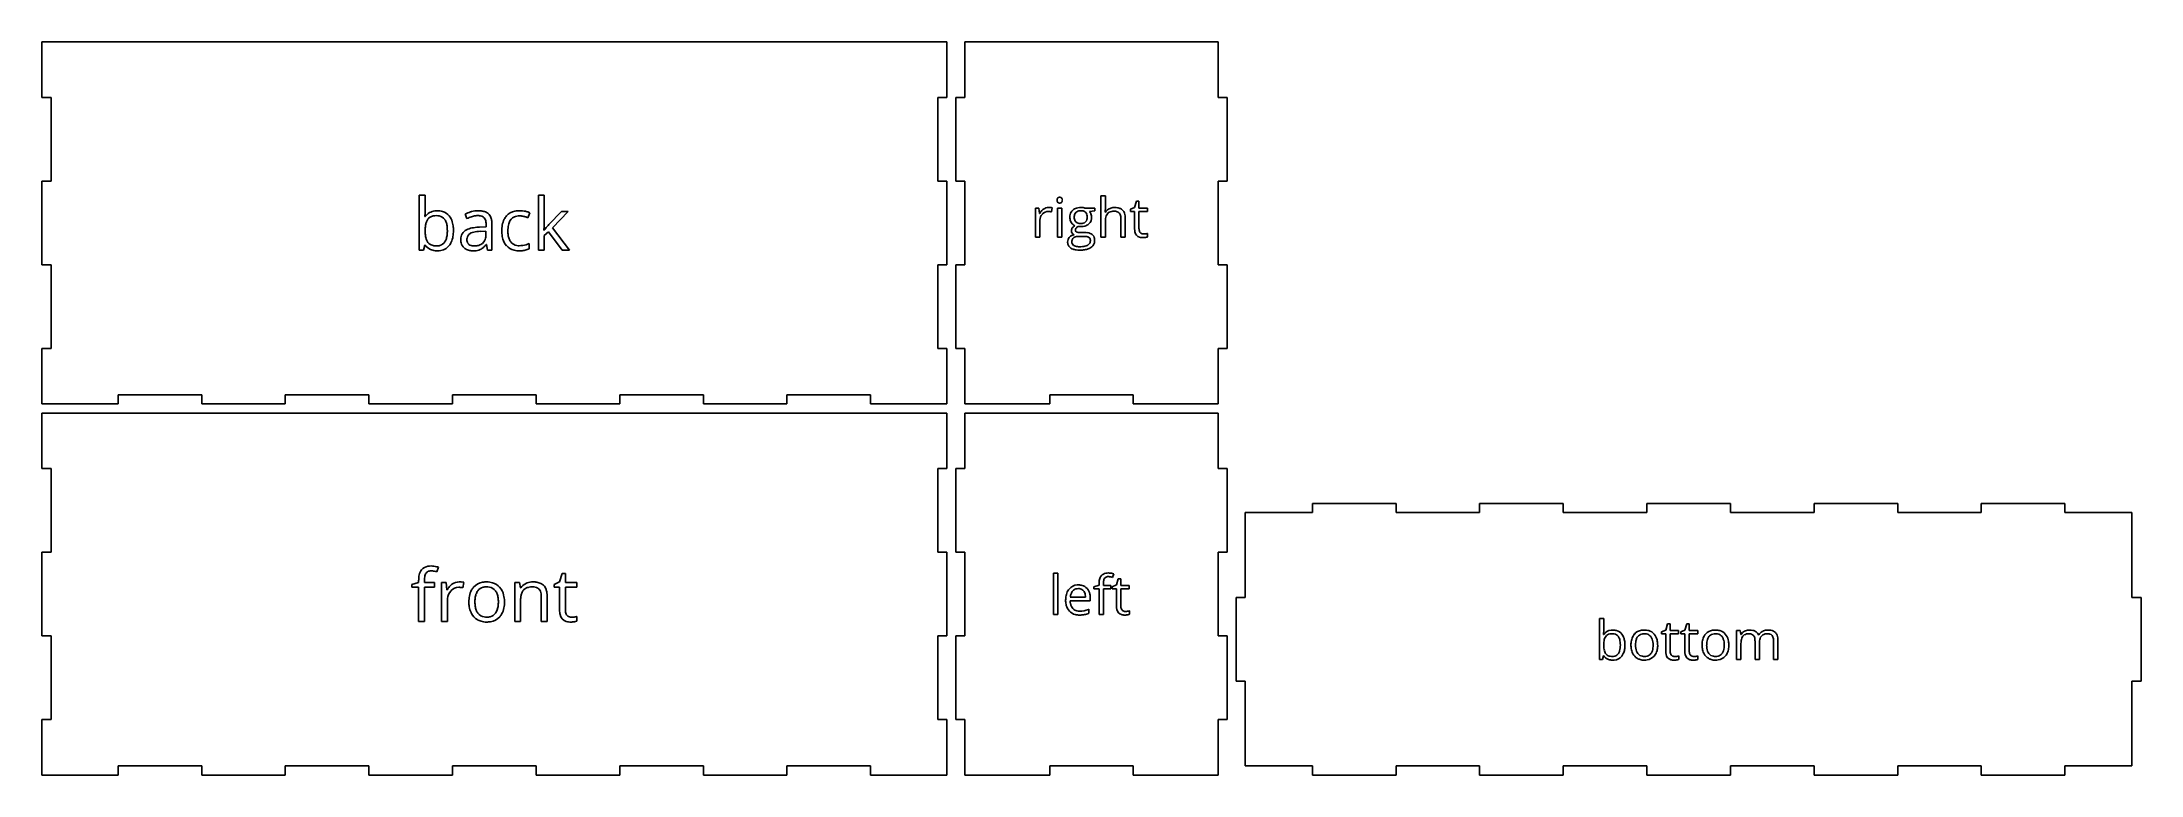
# Model space of a CAD drawing. Header units: millimetres. Extents: x 0 to 696, y 3 to 246.
import ezdxf

# ---------------------------------------------------------------- set-up
doc = ezdxf.new("R2010")
doc.units = ezdxf.units.MM

msp = doc.modelspace()

# ---------------------------------------------------------------- linework, layer by layer
at = {"layer": 'back_labelLayer'}
for p, q in [((125.12, 177), (125.12, 195.23)), ((125.12, 195.23), (127.07, 195.23)), ((127.07, 195.23), (127.07, 190.8)), ((164.6, 177), (164.6, 195.23)), ((164.6, 195.23), (166.52, 195.23)), ((166.52, 195.23), (166.52, 185.57)), ((126.97, 188.13), (127.07, 188.13)), ((140.91, 187.46), (140.31, 188.95)), ((161.74, 189.41), (161.14, 187.76)), ((168.06, 185.45), (172.21, 189.84)), ((174.52, 189.84), (169.31, 184.37)), ((172.21, 189.84), (174.52, 189.84)), ((145.09, 184.63), (147.27, 184.7)), ((147.22, 183.32), (145.28, 183.23)), ((147.22, 182.16), (147.22, 183.32)), ((147.27, 184.7), (147.27, 185.5)), ((149.17, 185.77), (149.17, 177)), ((166.43, 183.57), (166.52, 183.57)), ((167.99, 183.07), (166.52, 181.8)), ((166.52, 181.8), (166.52, 177)), ((172.52, 177), (167.99, 183.07)), ((169.31, 184.37), (174.88, 177)), ((126.52, 177), (125.12, 177)), ((126.93, 178.65), (126.52, 177)), ((127.07, 178.65), (126.93, 178.65)), ((147.34, 178.83), (147.25, 178.83)), ((147.73, 177), (147.34, 178.83)), ((149.17, 177), (147.73, 177)), ((161.55, 179.16), (161.55, 177.43)), ((166.52, 177), (164.6, 177)), ((174.88, 177), (172.52, 177))]:
    msp.add_line(p, q, dxfattribs=at)
for centre, radius, start, end in [((102.73, 190.05), 24.32, 355.47174, 355.65279), ((97.8, 190.39), 29.26, 355.72387, 358.12589), ((86.51, 190.77), 40.56, 358.11233, 0.04845), ((130.69, 185.6), 4.42, 95.18351, 145.1109), ((130, 185.71), 2.59, 120.14029, 142.42491), ((130.37, 185), 3.38, 100.44694, 119.67007), ((130.78, 182.96), 5.47, 89.57312, 100.73244), ((131.08, 183.41), 6.64, 89.87434, 96.81455), ((130.85, 183.93), 4.5, 78.67813, 90.37494), ((131.16, 184.11), 5.95, 74.23934, 90.56238), ((131.23, 185.55), 2.84, 35.54084, 79.80113), ((131.55, 185.55), 4.45, 38.56314, 74.06703), ((130.54, 184.77), 5.73, 16.47092, 38.40753), ((144.57, 181.06), 8.97, 106.35686, 118.33499), ((145.33, 178.98), 9.56, 103.62265, 112.43201), ((144.95, 179.88), 10.21, 104.51621, 106.549), ((144.67, 181.05), 9.01, 90.07144, 104.65211), ((144.59, 182.12), 6.33, 90.44846, 103.76654), ((144.55, 183.64), 4.81, 83.65067, 90.17529), ((144.7, 181.84), 8.22, 81.56799, 90.3249), ((144.75, 185.26), 3.18, 70.57162, 83.99287), ((145.17, 186.39), 1.97, 42.72956, 71.03802), ((145.18, 184.93), 5.09, 68.22735, 81.74943), ((145.84, 186.58), 3.31, 47.86832, 68.29342), ((145.95, 186.79), 3.08, 19.23311, 46.67412), ((158.04, 184.78), 5.36, 138.65501, 152.68536), ((157.78, 184.97), 5.04, 101.49129, 138.31339), ((157.99, 185.06), 3.26, 114.42657, 161.66328), ((158.29, 184.04), 4.31, 88.7194, 112.56678), ((158.38, 182.44), 7.64, 89.58919, 102.17877), ((158.39, 184.04), 4.31, 87.67492, 89.97484), ((158.43, 181.3), 8.78, 77.77024, 89.94754), ((158.32, 182.78), 5.57, 81.69103, 87.50787), ((157.97, 180.35), 8.04, 77.29989, 81.73452), ((157.49, 178.1), 10.34, 74.78022, 77.44972), ((157.95, 179.72), 8.65, 68.32944, 74.88313), ((158.26, 180.38), 9.71, 74.67965, 77.95789), ((159.16, 183.63), 6.34, 70.09458, 74.73861), ((160.01, 185.97), 3.85, 63.50336, 70.18618), ((160.42, 186.82), 2.91, 62.92876, 63.18806), ((142.05, 183.44), 14.99, 177.61765, 180.04255), ((139.93, 183.38), 12.86, 179.77627, 185.70753), ((137.55, 183.67), 10.47, 171.06677, 177.84569), ((134.86, 182.86), 7.76, 185.59247, 194.20508), ((133.21, 184.37), 6.08, 160.89263, 171.23344), ((130.62, 185.3), 3.33, 143.33823, 161.25599), ((130.91, 185.32), 3.23, 32.70335, 35.52428), ((130.04, 184.82), 4.23, 15.77794, 32.01513), ((127.2, 182.95), 7.19, 343.41715, 353.6369), ((127.25, 184), 7.14, 6.16486, 16.03963), ((122.92, 183.5), 11.49, 359.76809, 6.30953), ((123.27, 183.41), 11.15, 353.49347, 0.22054), ((129, 182.69), 7.37, 335.83059, 350.82548), ((127.62, 183.85), 8.79, 5.13384, 16.79735), ((125.02, 183.37), 11.41, 350.65628, 0.33803), ((123.94, 183.46), 12.49, 359.87794, 5.40936), ((142.23, 180.69), 3.37, 115.49046, 182.35681), ((143.92, 177.6), 6.89, 101.35682, 117.07986), ((146.61, 175.75), 13.03, 112.21225, 115.96408), ((143.98, 180.54), 3.07, 171.21223, 180.20582), ((143, 180.73), 2.08, 120.97341, 172.41798), ((143.5, 179.97), 2.99, 113.58864, 121.68053), ((144.22, 178.25), 4.86, 102.79953, 113.24331), ((145.27, 171.27), 13.35, 92.46963, 101.7065), ((145.1, 174.53), 8.67, 96.35455, 102.99533), ((145.74, 168.96), 14.28, 91.85647, 96.44784), ((145.66, 165.63), 19, 91.7165, 92.90957), ((143.91, 181.7), 3.26, 314.18919, 347.42699), ((144.99, 186.29), 2.17, 20.40942, 41.44795), ((143.8, 185.83), 3.45, 7.82728, 20.60417), ((142.28, 182.11), 4.94, 346.91776, 0.28247), ((141.68, 185.53), 5.59, 359.69333, 8.00358), ((141.03, 182.16), 6.2, 359.81816, 0.00011), ((144.16, 186.13), 4.99, 6.33791, 19.68154), ((141.51, 185.79), 7.65, 359.80267, 6.65834), ((163.19, 183.41), 10.73, 169.89784, 180.36889), ((164.22, 183.33), 11.76, 179.93884, 183.98152), ((161.06, 183.05), 8.58, 183.59137, 196.35396), ((159.46, 184.1), 6.93, 153.08752, 170.10514), ((165.23, 183.39), 10.75, 174.53099, 180.15495), ((163.9, 183.31), 9.42, 179.70414, 188.07436), ((161.03, 183.86), 6.53, 160.14184, 175.13682), ((160.5, 182.82), 5.99, 187.93152, 200.38854), ((103.29, 188), 63.29, 356.03291, 356.64427), ((86.08, 189.16), 80.54, 356.02042, 356.0551), ((128.38, 186.54), 38.16, 356.63251, 357.49103), ((143.47, 185.87), 23.06, 357.5042, 358.33066), ((153.56, 185.59), 12.96, 358.27388, 359.89281), ((175.92, 176.92), 11.52, 142.32339, 144.70751), ((182.06, 172.19), 19.26, 140.43314, 142.33653), ((190.05, 165.61), 29.61, 139.27989, 140.47035), ((199.29, 157.67), 41.8, 138.34177, 139.28773), ((130.57, 181.16), 4.31, 215.58502, 245.83616), ((131.61, 182.02), 4.41, 193.94302, 208.02185), ((130.29, 181.35), 2.93, 208.55365, 217.56057), ((130.19, 181.3), 2.82, 218.16904, 253.80471), ((130.9, 181.92), 5.13, 245.98017, 255.54559), ((130.71, 182.92), 4.52, 253.13825, 266.8483), ((131.06, 182.67), 5.9, 255.77555, 270.31854), ((130.86, 184.65), 6.25, 266.37757, 270.05105), ((130.9, 182.27), 3.88, 269.3869, 285.86307), ((131.11, 183.36), 6.6, 269.92259, 275.54815), ((131.42, 181.39), 4.61, 274.064, 321.4081), ((131.19, 181.23), 2.8, 286.01629, 326.84974), ((129.8, 182.15), 4.47, 326.7105, 343.66617), ((130.75, 181.94), 5.47, 321.31615, 335.54362), ((143.76, 180.51), 4.89, 179.54572, 192.69492), ((142.11, 180.11), 3.2, 192.08277, 227.45207), ((142.2, 180.23), 3.35, 227.76897, 237.80497), ((142.49, 180.75), 3.94, 238.32731, 258.91838), ((143.69, 180.5), 2.78, 179.52659, 192.77871), ((142.75, 180.28), 1.81, 192.32644, 222.05798), ((142.68, 180.23), 1.73, 222.58053, 229.25472), ((142.91, 180.54), 2.12, 229.78371, 254.27242), ((142.9, 182.74), 5.97, 258.67198, 270.40473), ((143.23, 181.59), 3.21, 253.93966, 266.4534), ((142.95, 185.52), 8.75, 269.95394, 273.14907), ((143.33, 182.75), 4.38, 266.07831, 270.05902), ((143.37, 183.73), 5.36, 269.5792, 282.04136), ((143.09, 183.38), 6.61, 272.93352, 281.41389), ((143.52, 181.3), 4.49, 281.29797, 293.73136), ((143.76, 181.99), 3.58, 281.7121, 306.45939), ((143.85, 180.46), 3.58, 294.39327, 304.73717), ((143.94, 181.71), 3.25, 306.98807, 313.85595), ((142.9, 181.81), 5.24, 304.84857, 314.85305), ((140.92, 183.83), 8.06, 314.7445, 321.70718), ((158.23, 182.18), 5.63, 196.01666, 221.13492), ((157.67, 181.77), 4.93, 221.79763, 256.80205), ((158.67, 182.14), 4.03, 200.41834, 216.63928), ((157.9, 181.59), 3.09, 216.96954, 261.3103), ((158.25, 184.04), 7.27, 256.42437, 270.48898), ((158.24, 183.17), 4.71, 260.13594, 270.26921), ((158.22, 186.61), 8.14, 270.26584, 286.28915), ((158.32, 187.43), 10.67, 269.96551, 272.86427), ((158.48, 184.93), 8.16, 272.59804, 282.18784), ((159.05, 182.37), 5.53, 282.03443, 296.94545), ((157.73, 188.45), 10.05, 286.04607, 292.36539)]:
    msp.add_arc(centre, radius, start, end, dxfattribs=at)
at = {"layer": 'back_outsideCutPath'}
for p, q in [((0, 246), (0, 227.59)), ((300, 246), (0, 246)), ((300, 227.59), (300, 246)), ((0, 227.59), (3, 227.59)), ((3, 227.59), (3, 199.86)), ((297, 199.86), (297, 227.59)), ((297, 227.59), (300, 227.59)), ((3, 199.86), (0, 199.86)), ((0, 199.86), (0, 172.14)), ((300, 199.86), (297, 199.86)), ((300, 172.14), (300, 199.86)), ((0, 172.14), (3, 172.14)), ((3, 172.14), (3, 144.41)), ((297, 144.41), (297, 172.14)), ((297, 172.14), (300, 172.14)), ((3, 144.41), (0, 144.41)), ((0, 144.41), (0, 126)), ((300, 144.41), (297, 144.41)), ((300, 126), (300, 144.41)), ((0, 126), (25.24, 126)), ((25.24, 126), (25.24, 129)), ((25.24, 129), (52.97, 129)), ((52.97, 129), (52.97, 126)), ((52.97, 126), (80.69, 126)), ((80.69, 126), (80.69, 129)), ((80.69, 129), (108.41, 129)), ((108.41, 129), (108.41, 126)), ((108.41, 126), (136.14, 126)), ((136.14, 126), (136.14, 129)), ((136.14, 129), (163.86, 129)), ((163.86, 129), (163.86, 126)), ((163.86, 126), (191.59, 126)), ((191.59, 126), (191.59, 129)), ((191.59, 129), (219.31, 129)), ((219.31, 129), (219.31, 126)), ((219.31, 126), (247.03, 126)), ((247.03, 126), (247.03, 129)), ((247.03, 129), (274.76, 129)), ((274.76, 129), (274.76, 126)), ((274.76, 126), (300, 126))]:
    msp.add_line(p, q, dxfattribs=at)
at = {"layer": 'bottom_labelLayer'}
for p, q in [((516.39, 41.25), (516.39, 54.93)), ((516.39, 54.93), (517.85, 54.93)), ((517.78, 49.6), (517.85, 49.6)), ((517.85, 54.93), (517.85, 51.6)), ((537.02, 50.45), (538.4, 51.06)), ((537.02, 49.75), (537.02, 50.45)), ((538.4, 49.75), (537.02, 49.75)), ((538.4, 51.06), (539.01, 53.12)), ((538.4, 44.02), (538.4, 49.75)), ((539.01, 53.12), (539.86, 53.12)), ((539.86, 53.12), (539.86, 50.88)), ((539.86, 50.88), (542.65, 50.88)), ((542.65, 49.75), (539.86, 49.75)), ((539.86, 49.75), (539.86, 44.08)), ((542.65, 50.88), (542.65, 49.75)), ((543.37, 50.45), (544.75, 51.06)), ((543.37, 49.75), (543.37, 50.45)), ((544.75, 49.75), (543.37, 49.75)), ((544.75, 51.06), (545.37, 53.12)), ((544.75, 44.02), (544.75, 49.75)), ((545.37, 53.12), (546.21, 53.12)), ((546.21, 53.12), (546.21, 50.88)), ((546.21, 50.88), (549.01, 50.88)), ((549.01, 49.75), (546.21, 49.75)), ((546.21, 49.75), (546.21, 44.08)), ((549.01, 50.88), (549.01, 49.75)), ((561.87, 41.25), (561.87, 50.88)), ((561.87, 50.88), (563.06, 50.88)), ((563.06, 50.88), (563.3, 49.56)), ((563.3, 49.56), (563.37, 49.56)), ((569.17, 49.42), (569.24, 49.42)), ((517.74, 42.49), (517.44, 41.25)), ((517.85, 42.49), (517.74, 42.49)), ((542.72, 42.45), (542.72, 41.34)), ((549.08, 42.45), (549.08, 41.34)), ((563.33, 46.3), (563.33, 41.25)), ((568.01, 41.25), (568.01, 47.52)), ((569.47, 46.63), (569.47, 41.25)), ((574.15, 41.25), (574.15, 47.52)), ((575.61, 47.53), (575.61, 41.25)), ((517.44, 41.25), (516.39, 41.25)), ((563.33, 41.25), (561.87, 41.25)), ((569.47, 41.25), (568.01, 41.25)), ((575.61, 41.25), (574.15, 41.25))]:
    msp.add_line(p, q, dxfattribs=at)
for centre, radius, start, end in [((495.9, 51.29), 21.95, 355.72388, 358.12588), ((499.58, 51.04), 18.25, 355.47177, 355.65267), ((487.43, 51.58), 30.42, 358.11234, 0.04843), ((520.57, 47.7), 3.32, 95.18351, 145.1109), ((520.51, 47.47), 2.5, 143.33822, 161.25601), ((520.05, 47.78), 1.94, 120.14028, 142.4249), ((520.33, 47.25), 2.54, 100.44696, 119.67006), ((520.63, 45.72), 4.1, 89.57315, 100.73243), ((520.86, 46.06), 4.98, 89.87432, 96.81456), ((520.68, 46.45), 3.37, 78.67811, 90.37497), ((520.92, 46.58), 4.46, 74.23934, 90.56238), ((520.97, 47.66), 2.13, 35.54083, 79.80113), ((521.21, 47.66), 3.34, 38.56313, 74.06703), ((520.73, 47.49), 2.42, 32.70343, 35.52428), ((520.08, 47.12), 3.17, 15.77795, 32.01511), ((520.45, 47.07), 4.3, 16.47092, 38.40754), ((531.89, 46.64), 4.95, 150.71115, 169.46954), ((531.07, 47.06), 4.03, 138.17593, 150.22875), ((530.93, 47.16), 3.86, 99.17594, 137.98327), ((531.53, 47.06), 3.02, 142.90258, 162.37495), ((530.96, 47.46), 2.32, 103.46852, 142.3119), ((531.3, 45.39), 5.67, 89.73265, 100.07598), ((531.26, 46.35), 3.47, 89.48059, 103.8805), ((531.31, 46.14), 3.68, 79.34536, 90.31748), ((531.38, 46.16), 4.9, 73.52228, 90.56922), ((531.59, 47.39), 2.4, 37.95777, 80.40062), ((531.67, 47.2), 3.82, 41.14457, 73.21339), ((531.09, 47.04), 3, 20.02571, 37.43505), ((531.12, 46.73), 4.54, 13.50144, 41.07034), ((555.47, 46.64), 4.95, 150.71115, 169.46954), ((554.65, 47.06), 4.03, 138.17593, 150.22875), ((554.51, 47.16), 3.86, 99.17594, 137.98327), ((555.11, 47.06), 3.02, 142.90258, 162.37495), ((554.54, 47.46), 2.32, 103.46852, 142.3119), ((554.89, 45.39), 5.67, 89.73265, 100.07598), ((554.84, 46.35), 3.47, 89.48059, 103.8805), ((554.89, 46.14), 3.68, 79.34536, 90.31748), ((554.96, 46.16), 4.9, 73.52228, 90.56922), ((555.17, 47.39), 2.4, 37.95777, 80.40062), ((555.25, 47.2), 3.82, 41.14457, 73.21339), ((554.68, 47.04), 3, 20.02571, 37.43505), ((554.7, 46.73), 4.54, 13.50144, 41.07034), ((565.84, 48.11), 2.87, 117.12095, 149.54238), ((565.93, 47.53), 2.45, 143.07695, 161.39141), ((565.48, 47.83), 1.91, 123.70204, 142.30223), ((565.67, 47.5), 2.29, 101.15461, 123.0656), ((566.13, 47.59), 3.46, 93.83434, 117.50721), ((565.95, 46.2), 3.62, 89.55732, 101.48322), ((566.21, 46.88), 4.18, 89.96623, 94.28314), ((565.98, 46.4), 3.42, 85.52379, 90.07935), ((566.26, 46.28), 4.78, 77.55723, 90.5513), ((566.08, 47.39), 2.42, 72.36014, 85.95616), ((566.36, 48.24), 1.53, 41.06109, 72.89935), ((566.7, 48.19), 2.82, 52.70271, 78.00539), ((566.17, 48.11), 1.76, 20.70711, 40.02175), ((565.29, 47.77), 2.7, 7.98646, 20.79496), ((566.86, 48.48), 2.49, 22.2098, 51.49705), ((571.88, 47.91), 3.05, 119.40417, 150.18288), ((571.99, 47.52), 2.41, 140.97654, 161.16994), ((571.6, 47.8), 1.93, 122.35973, 140.2884), ((572.22, 47.4), 3.66, 118.25831, 120.06307), ((572.22, 47.36), 3.69, 95.86352, 117.96932), ((571.82, 47.42), 2.37, 101.00321, 121.78407), ((572.1, 46.07), 3.75, 89.56214, 101.29617), ((572.34, 46.45), 4.6, 89.91967, 96.26177), ((572.13, 46.43), 3.39, 85.81452, 90.06848), ((572.38, 45.99), 5.07, 79.93611, 90.38038), ((572.22, 47.39), 2.42, 72.63957, 86.25681), ((572.5, 48.24), 1.54, 41.04081, 73.17924), ((572.72, 47.82), 3.21, 62.97232, 80.16651), ((572.31, 48.11), 1.76, 20.70711, 40.02175), ((571.43, 47.77), 2.7, 7.98646, 20.79496), ((573.07, 48.54), 2.4, 44.22902, 62.6229), ((572.97, 48.5), 2.51, 19.5612, 43.31613), ((571.44, 47.92), 4.14, 7.50418, 19.96454), ((529.09, 46.08), 11.24, 177.61768, 180.04256), ((527.5, 46.04), 9.65, 179.77626, 185.70754), ((520.48, 44.37), 3.23, 215.58501, 245.83617), ((525.71, 46.26), 7.86, 171.06679, 177.84567), ((523.69, 45.65), 5.82, 185.59248, 194.20506), ((522.46, 46.78), 4.56, 160.89262, 171.23345), ((521.26, 45.01), 3.31, 193.94302, 208.02186), ((520.27, 44.51), 2.2, 208.55365, 217.56058), ((520.19, 44.48), 2.12, 218.16906, 253.80471), ((520.58, 45.69), 3.39, 253.13826, 266.84831), ((520.69, 46.99), 4.69, 266.37754, 270.05101), ((520.73, 45.2), 2.91, 269.38688, 285.86307), ((521.11, 44.54), 3.45, 274.06401, 321.4081), ((520.94, 44.42), 2.1, 286.01629, 326.84974), ((519.9, 45.11), 3.35, 326.71049, 343.66618), ((517.95, 45.71), 5.39, 343.41713, 353.63693), ((517.99, 46.5), 5.35, 6.16486, 16.03964), ((514.74, 46.13), 8.62, 359.76809, 6.30952), ((515, 46.06), 8.36, 353.49348, 0.22056), ((520.61, 44.95), 4.1, 321.31614, 335.54362), ((519.3, 45.52), 5.53, 335.83059, 350.8255), ((518.27, 46.39), 6.59, 5.13383, 16.79735), ((516.32, 46.02), 8.55, 350.65629, 0.33802), ((515.51, 46.1), 9.36, 359.87792, 5.40938), ((534.46, 46.13), 7.58, 169.2443, 180.38808), ((534.18, 46.05), 7.3, 179.77447, 189.09329), ((532.31, 45.73), 5.4, 188.91024, 205.31714), ((531.75, 45.5), 4.8, 205.65603, 208.44607), ((531.03, 45.06), 3.95, 207.7947, 238.67581), ((536.11, 46.11), 7.71, 173.00861, 180.24637), ((535.78, 46.04), 7.39, 179.70595, 187.91609), ((533.32, 46.46), 4.9, 162.06533, 173.16749), ((533.07, 45.65), 4.65, 187.76394, 200.09769), ((531.58, 45.1), 3.06, 200.08459, 216.91316), ((531.04, 44.71), 2.39, 217.30096, 261.7099), ((531.29, 45.92), 3.62, 260.50334, 270.24766), ((531.34, 45.68), 3.39, 269.44815, 284.72558), ((531.61, 44.69), 2.36, 284.56624, 322.63338), ((531.66, 45), 3.89, 278.89591, 317.99792), ((530.98, 45.14), 3.13, 323.00893, 342.63905), ((529.61, 46.49), 4.59, 7.74398, 20.06901), ((529.18, 45.73), 5.02, 342.36155, 353.75378), ((526.94, 46.11), 7.28, 359.70755, 7.89727), ((526.54, 46.05), 7.69, 353.53631, 0.20143), ((531.52, 45.11), 4.07, 318.14397, 329.75664), ((530.74, 45.52), 4.95, 330.25071, 349.41164), ((529, 46.17), 6.73, 1.12772, 13.88), ((528.2, 46.02), 7.54, 349.17619, 0.38626), ((527.17, 46.08), 8.56, 359.99195, 1.5419), ((542.98, 43.97), 4.59, 179.35511, 192.84775), ((540.68, 43.34), 2.21, 190.38177, 253.87723), ((542.79, 44.06), 2.94, 179.64163, 189.75059), ((541.76, 43.88), 1.88, 189.54795, 205.78736), ((541.33, 43.68), 1.42, 206.12944, 221.40838), ((541.28, 43.64), 1.36, 221.59492, 262.35051), ((541.4, 44.23), 1.95, 261.32667, 270.19127), ((541.41, 47.07), 4.79, 269.88037, 278.30282), ((541.46, 46.7), 4.42, 278.41553, 279.00812), ((540.92, 50.13), 7.89, 278.95895, 280.51042), ((541.43, 47.38), 5.1, 280.4848, 282.62687), ((541.88, 45.39), 3.05, 282.5877, 285.57953), ((542.11, 44.56), 2.19, 285.724, 286.25694), ((549.34, 43.97), 4.59, 179.35511, 192.84775), ((547.04, 43.34), 2.21, 190.38177, 253.87723), ((549.15, 44.06), 2.94, 179.64163, 189.75059), ((548.11, 43.88), 1.88, 189.54795, 205.78736), ((547.69, 43.68), 1.42, 206.12944, 221.40838), ((547.64, 43.64), 1.36, 221.59492, 262.35051), ((547.75, 44.23), 1.95, 261.32667, 270.19127), ((547.77, 47.07), 4.79, 269.88037, 278.30282), ((547.81, 46.7), 4.42, 278.41553, 279.00812), ((547.28, 50.13), 7.89, 278.95895, 280.51042), ((547.79, 47.38), 5.1, 280.4848, 282.62687), ((548.24, 45.39), 3.05, 282.5877, 285.57953), ((548.46, 44.56), 2.19, 285.724, 286.25694), ((558.04, 46.13), 7.58, 169.2443, 180.38808), ((557.76, 46.05), 7.3, 179.77447, 189.09329), ((555.89, 45.73), 5.4, 188.91024, 205.31714), ((555.33, 45.5), 4.8, 205.65603, 208.44607), ((554.61, 45.06), 3.95, 207.7947, 238.67581), ((559.69, 46.11), 7.71, 173.00861, 180.24637), ((559.36, 46.04), 7.39, 179.70595, 187.91609), ((556.9, 46.46), 4.9, 162.06533, 173.16749), ((556.65, 45.65), 4.65, 187.76394, 200.09769), ((555.16, 45.1), 3.06, 200.08459, 216.91316), ((554.62, 44.71), 2.39, 217.30096, 261.7099), ((554.87, 45.92), 3.62, 260.50334, 270.24766), ((554.92, 45.68), 3.39, 269.44815, 284.72558), ((555.19, 44.69), 2.36, 284.56624, 322.63338), ((555.24, 45), 3.89, 278.89591, 317.99792), ((554.56, 45.14), 3.13, 323.00893, 342.63905), ((553.19, 46.49), 4.59, 7.74398, 20.06901), ((552.77, 45.73), 5.02, 342.36155, 353.75378), ((550.52, 46.11), 7.28, 359.70755, 7.89727), ((550.12, 46.05), 7.69, 353.53631, 0.20143), ((555.1, 45.11), 4.07, 318.14397, 329.75664), ((554.32, 45.52), 4.95, 330.25071, 349.41164), ((552.58, 46.17), 6.73, 1.12772, 13.88), ((551.78, 46.02), 7.54, 349.17619, 0.38626), ((550.75, 46.08), 8.56, 359.99195, 1.5419), ((573.49, 46.31), 10.16, 178.09766, 180.02532), ((570.67, 46.43), 7.33, 171.30421, 178.35014), ((567.71, 46.9), 4.34, 161.02344, 171.4469), ((563.7, 47.54), 4.3, 359.69485, 8.14717), ((575.88, 46.66), 6.41, 172.37767, 180.18294), ((577.47, 46.63), 8, 179.89361, 180.00083), ((573.45, 47), 3.96, 160.87318, 172.52724), ((569.85, 47.54), 4.3, 359.69485, 8.14717), ((568.92, 47.57), 6.69, 359.71073, 7.69073), ((520.72, 44.94), 3.85, 245.98018, 255.54558), ((520.85, 45.5), 4.43, 255.77554, 270.31853), ((520.88, 46.02), 4.95, 269.9226, 275.54818), ((531.08, 45.16), 4.06, 238.81154, 253.24284), ((531.24, 45.76), 4.69, 253.5437, 270.41824), ((531.29, 46.74), 5.67, 269.75029, 279.80331), ((541.13, 44.88), 3.81, 253.7848, 270.88525), ((541.19, 44.82), 3.74, 270.00338, 270.76019), ((541.17, 45.62), 4.55, 270.89326, 275.54841), ((541, 47.39), 6.32, 275.52604, 279.29396), ((541.15, 46.53), 5.45, 279.18611, 280.11451), ((541.4, 45.21), 4.11, 280.007, 283.37354), ((541.76, 43.68), 2.54, 283.30685, 288.11987), ((542.11, 42.64), 1.44, 287.98883, 295.30483), ((547.49, 44.88), 3.81, 253.7848, 270.88525), ((547.55, 44.82), 3.74, 270.00338, 270.76019), ((547.53, 45.62), 4.55, 270.89326, 275.54841), ((547.36, 47.39), 6.32, 275.52604, 279.29396), ((547.51, 46.53), 5.45, 279.18611, 280.11451), ((547.75, 45.21), 4.11, 280.007, 283.37354), ((548.12, 43.68), 2.54, 283.30685, 288.11987), ((548.46, 42.64), 1.44, 287.98883, 295.30483), ((554.66, 45.16), 4.06, 238.81154, 253.24284), ((554.82, 45.76), 4.69, 253.5437, 270.41824), ((554.88, 46.74), 5.67, 269.75029, 279.80331)]:
    msp.add_arc(centre, radius, start, end, dxfattribs=at)
at = {"layer": 'bottom_outsideCutPath'}
for p, q in [((448.97, 93), (421.24, 93)), ((421.24, 93), (421.24, 90)), ((448.97, 90), (448.97, 93)), ((504.41, 93), (476.69, 93)), ((476.69, 93), (476.69, 90)), ((504.41, 90), (504.41, 93)), ((559.86, 93), (532.14, 93)), ((532.14, 93), (532.14, 90)), ((559.86, 90), (559.86, 93)), ((615.31, 93), (587.59, 93)), ((587.59, 93), (587.59, 90)), ((615.31, 90), (615.31, 93)), ((670.76, 93), (643.03, 93)), ((643.03, 93), (643.03, 90)), ((670.76, 90), (670.76, 93)), ((399, 90), (399, 61.86)), ((421.24, 90), (399, 90)), ((476.69, 90), (448.97, 90)), ((532.14, 90), (504.41, 90)), ((587.59, 90), (559.86, 90)), ((643.03, 90), (615.31, 90)), ((693, 90), (670.76, 90)), ((693, 89.59), (693, 90)), ((693, 61.86), (693, 89.59)), ((399, 61.86), (396, 61.86)), ((396, 61.86), (396, 34.14)), ((696, 61.86), (693, 61.86)), ((696, 34.14), (696, 61.86)), ((396, 34.14), (399, 34.14)), ((399, 34.14), (399, 6.41)), ((693, 6), (693, 34.14)), ((693, 34.14), (696, 34.14)), ((399, 6.41), (399, 6)), ((399, 6), (421.24, 6)), ((421.24, 6), (421.24, 3)), ((421.24, 3), (448.97, 3)), ((448.97, 3), (448.97, 6)), ((448.97, 6), (476.69, 6)), ((476.69, 6), (476.69, 3)), ((476.69, 3), (504.41, 3)), ((504.41, 3), (504.41, 6)), ((504.41, 6), (532.14, 6)), ((532.14, 6), (532.14, 3)), ((532.14, 3), (559.86, 3)), ((559.86, 3), (559.86, 6)), ((559.86, 6), (587.59, 6)), ((587.59, 6), (587.59, 3)), ((587.59, 3), (615.31, 3)), ((615.31, 3), (615.31, 6)), ((615.31, 6), (643.03, 6)), ((643.03, 6), (643.03, 3)), ((643.03, 3), (670.76, 3)), ((670.76, 3), (670.76, 6)), ((670.76, 6), (693, 6))]:
    msp.add_line(p, q, dxfattribs=at)
at = {"layer": 'front_labelLayer'}
for p, q in [((131.43, 71.89), (130.93, 70.33)), ((171.63, 67.01), (172.45, 69.76)), ((172.45, 69.76), (173.57, 69.76)), ((173.57, 69.76), (173.57, 66.78)), ((122.61, 66.15), (124.9, 66.85)), ((122.61, 65.27), (122.61, 66.15)), ((124.9, 65.27), (122.61, 65.27)), ((124.9, 66.85), (124.9, 67.56)), ((124.9, 53.94), (124.9, 65.27)), ((126.85, 67.61), (126.85, 66.78)), ((126.85, 66.78), (130.12, 66.78)), ((130.12, 65.27), (126.85, 65.27)), ((126.85, 65.27), (126.85, 53.94)), ((130.12, 66.78), (130.12, 65.27)), ((132.46, 53.94), (132.46, 66.78)), ((132.46, 66.78), (134.07, 66.78)), ((134.07, 66.78), (134.29, 64.4)), ((134.29, 64.4), (134.38, 64.4)), ((139.86, 66.87), (139.59, 65.07)), ((156.76, 53.94), (156.76, 66.78)), ((156.76, 66.78), (158.34, 66.78)), ((158.34, 66.78), (158.65, 65.02)), ((158.65, 65.02), (158.75, 65.02)), ((169.79, 66.21), (171.63, 67.01)), ((169.79, 65.27), (169.79, 66.21)), ((171.63, 65.27), (169.79, 65.27)), ((171.63, 57.63), (171.63, 65.27)), ((173.57, 66.78), (177.3, 66.78)), ((177.3, 65.27), (173.57, 65.27)), ((173.57, 65.27), (173.57, 57.71)), ((177.3, 66.78), (177.3, 65.27)), ((134.41, 60.83), (134.41, 53.94)), ((158.7, 60.67), (158.7, 53.94)), ((165.54, 53.94), (165.54, 62.24)), ((167.49, 62.31), (167.49, 53.94)), ((126.85, 53.94), (124.9, 53.94)), ((134.41, 53.94), (132.46, 53.94)), ((158.7, 53.94), (156.76, 53.94)), ((167.49, 53.94), (165.54, 53.94)), ((177.39, 55.54), (177.39, 54.05))]:
    msp.add_line(p, q, dxfattribs=at)
for centre, radius, start, end in [((129.08, 68.52), 4.08, 141.74338, 168.23221), ((128.48, 68.83), 3.41, 98.25515, 139.62033), ((129.22, 68.67), 2.25, 145.06888, 162.18016), ((128.75, 68.98), 1.68, 102.76774, 144.33802), ((129.01, 66.39), 5.91, 89.66968, 99.93143), ((128.98, 68.07), 2.62, 89.48591, 103.41975), ((128.99, 66.51), 4.18, 83.07612, 89.79267), ((129.01, 66.03), 6.26, 81.5641, 89.70173), ((128.74, 64.46), 6.25, 76.51836, 83.02169), ((128.57, 62.96), 9.37, 75.974, 81.65647), ((128, 61.35), 9.45, 71.96133, 76.59184), ((127.81, 59.83), 12.59, 73.29637, 76.09463), ((132.79, 67.66), 7.88, 167.57759, 180.65868), ((133.52, 67.72), 6.67, 171.65276, 178.43837), ((136.03, 67.62), 9.18, 178.19731, 180.02317), ((130.86, 68.12), 3.97, 161.84377, 171.7847), ((140.11, 61.18), 6.57, 139.41392, 150.6033), ((138.87, 61.06), 4.44, 138.95758, 174.54222), ((138.93, 62.19), 5.02, 124.23216, 139.41609), ((138.99, 60.94), 4.61, 135.62092, 138.83773), ((138.16, 61.87), 3.37, 89.63354, 137.08807), ((138.3, 63.14), 3.88, 89.67966, 124.44057), ((138.18, 60.68), 4.56, 87.34366, 89.96604), ((138.34, 58.08), 8.93, 84.99231, 90.12809), ((138.1, 59.27), 5.97, 81.58842, 87.19164), ((137.72, 56.7), 8.57, 77.44539, 81.63604), ((138.56, 60.49), 6.52, 78.48921, 85.02658), ((148.22, 61.12), 6.6, 150.71115, 169.46954), ((147.12, 61.68), 5.37, 138.17593, 150.22876), ((146.94, 61.82), 5.15, 99.17594, 137.98327), ((150.12, 60.89), 6.53, 162.06532, 173.16749), ((147.74, 61.68), 4.02, 142.90258, 162.37496), ((146.99, 62.21), 3.1, 103.46852, 142.3119), ((147.44, 59.46), 7.56, 89.73263, 100.07597), ((147.37, 60.73), 4.63, 89.4806, 103.88051), ((147.44, 60.46), 4.91, 79.34536, 90.31748), ((147.54, 60.48), 6.54, 73.52227, 90.56923), ((147.82, 62.12), 3.2, 37.95776, 80.40062), ((147.92, 61.87), 5.09, 41.14457, 73.21338), ((147.16, 61.66), 4.01, 20.02569, 37.43507), ((145.18, 60.93), 6.12, 7.74399, 20.06901), ((147.19, 61.24), 6.06, 13.50143, 41.07035), ((144.36, 60.5), 8.98, 1.12771, 13.88), ((162.08, 62.91), 3.94, 116.94429, 147.65257), ((164.29, 61.41), 5.54, 159.95342, 171.38013), ((162.08, 62.23), 3.18, 140.15192, 160.31463), ((161.71, 62.48), 2.74, 118.54393, 139.19268), ((162.49, 62.23), 4.74, 115.80711, 117.60686), ((162.13, 61.66), 3.67, 100.11765, 118.16026), ((162.7, 61.74), 5.27, 94.32268, 115.54544), ((162.55, 59.47), 5.89, 89.5933, 100.37179), ((162.82, 60.64), 6.37, 89.95786, 94.71088), ((162.61, 60.2), 5.16, 84.0198, 90.15108), ((162.87, 59.33), 7.68, 80.55853, 90.35382), ((162.8, 61.87), 3.48, 71.08281, 84.3691), ((163.24, 63.08), 2.19, 43.3791, 71.5386), ((163.35, 62.11), 4.86, 65.10943, 80.76382), ((163.12, 63.03), 2.31, 22.70244, 42.34196), ((162.08, 62.6), 3.44, 8.49313, 22.65798), ((163.91, 63.36), 3.5, 46.55845, 64.87825), ((160.05, 62.28), 5.5, 359.6714, 8.68774), ((163.96, 63.49), 3.37, 19.38488, 45.5997), ((162.01, 62.75), 5.45, 6.96338, 19.83634), ((159, 62.35), 8.49, 359.76315, 7.21157), ((140.31, 60.84), 5.9, 173.69076, 180.08828), ((151.65, 60.44), 10.1, 169.2443, 180.38808), ((151.28, 60.33), 9.73, 179.77446, 189.09329), ((148.78, 59.91), 7.2, 188.91025, 205.31715), ((148.03, 59.6), 6.39, 205.65604, 208.44615), ((147.07, 59.01), 5.27, 207.7947, 238.6758), ((153.84, 60.41), 10.28, 173.00862, 180.24639), ((153.41, 60.32), 9.85, 179.70597, 187.91608), ((149.8, 59.8), 6.2, 187.76393, 200.09768), ((147.81, 59.07), 4.08, 200.08458, 216.91316), ((147.08, 58.55), 3.19, 217.30095, 261.70991), ((147.84, 58.52), 3.14, 284.56623, 322.63338), ((147, 59.13), 4.18, 323.00893, 342.63905), ((144.61, 59.91), 6.69, 342.36157, 353.75377), ((141.62, 60.42), 9.71, 359.70756, 7.89728), ((141.08, 60.33), 10.25, 353.53632, 0.20143), ((147.72, 59.09), 5.43, 318.14398, 329.75662), ((146.68, 59.63), 6.6, 330.25071, 349.41164), ((143.3, 60.3), 10.05, 349.17618, 0.38627), ((141.93, 60.37), 11.42, 359.99194, 1.54193), ((171.16, 60.68), 12.46, 178.08108, 180.02363), ((167.89, 60.83), 9.19, 171.17657, 178.32177), ((177.74, 57.56), 6.11, 179.35509, 192.84776), ((174.67, 56.73), 2.94, 190.38176, 253.87724), ((177.49, 57.68), 3.92, 179.64167, 189.75057), ((176.11, 57.44), 2.51, 189.54794, 205.78738), ((175.54, 57.18), 1.89, 206.12943, 221.40838), ((175.47, 57.13), 1.81, 221.59492, 262.35051), ((147.14, 59.14), 5.42, 238.81155, 253.24284), ((147.35, 59.95), 6.25, 253.5437, 270.41825), ((147.42, 60.16), 4.83, 260.50332, 270.24769), ((147.43, 61.26), 7.55, 269.75029, 279.80333), ((147.48, 59.85), 4.52, 269.44816, 284.72556), ((147.91, 58.94), 5.19, 278.89591, 317.99792), ((175.28, 58.78), 5.08, 253.7848, 270.88525), ((175.63, 57.91), 2.6, 261.32662, 270.19134), ((175.35, 58.69), 4.99, 270.00315, 270.76042), ((175.32, 59.77), 6.06, 270.89323, 275.54836), ((175.65, 61.7), 6.39, 269.88036, 278.30283), ((175.1, 62.12), 8.43, 275.52604, 279.29394), ((175.3, 60.98), 7.28, 279.1863, 280.11421), ((175.71, 61.2), 5.89, 278.41554, 279.00817), ((175.63, 59.21), 5.48, 280.00703, 283.37348), ((174.99, 65.78), 10.52, 278.95901, 280.51039), ((176.11, 57.18), 3.38, 283.30687, 288.11985), ((175.68, 62.11), 6.79, 280.48479, 282.62678), ((176.27, 59.45), 4.07, 282.58766, 285.57945), ((176.57, 55.78), 1.91, 287.98878, 295.30483), ((176.57, 58.35), 2.93, 285.7245, 286.25605)]:
    msp.add_arc(centre, radius, start, end, dxfattribs=at)
at = {"layer": 'front_outsideCutPath'}
for p, q in [((0, 123), (0, 104.59)), ((300, 123), (0, 123)), ((300, 104.59), (300, 123)), ((0, 104.59), (3, 104.59)), ((3, 104.59), (3, 76.86)), ((297, 76.86), (297, 104.59)), ((297, 104.59), (300, 104.59)), ((3, 76.86), (0, 76.86)), ((0, 76.86), (0, 49.14)), ((300, 76.86), (297, 76.86)), ((300, 49.14), (300, 76.86)), ((0, 49.14), (3, 49.14)), ((3, 49.14), (3, 21.41)), ((297, 21.41), (297, 49.14)), ((297, 49.14), (300, 49.14)), ((3, 21.41), (0, 21.41)), ((0, 21.41), (0, 3)), ((300, 21.41), (297, 21.41)), ((300, 3), (300, 21.41)), ((0, 3), (25.24, 3)), ((25.24, 3), (25.24, 6)), ((25.24, 6), (52.97, 6)), ((52.97, 6), (52.97, 3)), ((52.97, 3), (80.69, 3)), ((80.69, 3), (80.69, 6)), ((80.69, 6), (108.41, 6)), ((108.41, 6), (108.41, 3)), ((108.41, 3), (136.14, 3)), ((136.14, 3), (136.14, 6)), ((136.14, 6), (163.86, 6)), ((163.86, 6), (163.86, 3)), ((163.86, 3), (191.59, 3)), ((191.59, 3), (191.59, 6)), ((191.59, 6), (219.31, 6)), ((219.31, 6), (219.31, 3)), ((219.31, 3), (247.03, 3)), ((247.03, 3), (247.03, 6)), ((247.03, 6), (274.76, 6)), ((274.76, 6), (274.76, 3)), ((274.76, 3), (300, 3))]:
    msp.add_line(p, q, dxfattribs=at)
at = {"layer": 'left_labelLayer'}
for p, q in [((335.41, 56.2), (335.41, 69.88)), ((335.41, 69.88), (336.87, 69.88)), ((336.87, 69.88), (336.87, 56.2)), ((355.39, 69.67), (355.01, 68.5)), ((348.77, 65.36), (350.49, 65.89)), ((348.77, 64.7), (348.77, 65.36)), ((350.49, 64.7), (348.77, 64.7)), ((350.49, 65.89), (350.49, 66.42)), ((350.49, 56.2), (350.49, 64.7)), ((351.95, 66.46), (351.95, 65.83)), ((351.95, 65.83), (354.4, 65.83)), ((354.4, 64.7), (351.95, 64.7)), ((351.95, 64.7), (351.95, 56.2)), ((354.4, 65.83), (354.4, 64.7)), ((354.89, 65.4), (356.27, 66.01)), ((354.89, 64.7), (354.89, 65.4)), ((356.27, 64.7), (354.89, 64.7)), ((356.27, 66.01), (356.88, 68.07)), ((356.27, 58.97), (356.27, 64.7)), ((356.88, 68.07), (357.73, 68.07)), ((357.73, 68.07), (357.73, 65.83)), ((357.73, 65.83), (360.52, 65.83)), ((360.52, 64.7), (357.73, 64.7)), ((357.73, 64.7), (357.73, 59.03)), ((360.52, 65.83), (360.52, 64.7)), ((336.87, 56.2), (335.41, 56.2)), ((347.57, 60.75), (340.94, 60.75)), ((340.97, 61.94), (346.01, 61.94)), ((347.16, 57.95), (347.16, 56.65)), ((347.57, 61.68), (347.57, 60.75)), ((351.95, 56.2), (350.49, 56.2)), ((360.59, 57.41), (360.59, 56.29))]:
    msp.add_line(p, q, dxfattribs=at)
for centre, radius, start, end in [((353.17, 67.38), 2.56, 98.25515, 139.62034), ((353.57, 65.54), 4.43, 89.66969, 99.93143), ((353.57, 65.28), 4.7, 81.5641, 89.70174), ((353.24, 62.97), 7.03, 75.974, 81.65646), ((352.67, 60.62), 9.44, 73.29641, 76.09458), ((344.59, 61.5), 5.11, 149.40709, 169.18538), ((343.89, 61.87), 4.32, 140.10556, 148.90676), ((343.46, 62.26), 3.74, 92.47626, 140.53864), ((345.21, 61.64), 4.24, 160.33533, 172.53153), ((343.93, 62.11), 2.88, 138.09947, 160.58664), ((343.44, 62.54), 2.22, 106.4657, 137.91765), ((343.61, 61.91), 2.88, 89.44224, 106.20896), ((343.65, 60.85), 5.16, 89.96378, 93.91763), ((343.65, 61.79), 3, 79.64684, 90.29103), ((343.7, 61.57), 4.44, 74.21259, 90.54501), ((343.86, 62.77), 2, 40.08228, 80.62433), ((343.97, 62.59), 3.38, 41.20646, 74.02327), ((343.66, 62.61), 2.26, 23.48214, 39.70722), ((342.81, 62.26), 3.17, 8.73423, 23.27721), ((341.04, 61.97), 4.97, 359.67452, 8.92246), ((343.45, 62.14), 4.08, 11.59942, 41.1496), ((341.64, 61.72), 5.94, 359.61477, 12.03365), ((356.4, 66.49), 5.91, 167.57759, 180.65867), ((353.62, 67.14), 3.06, 141.74339, 168.23221), ((356.95, 66.54), 5, 171.65279, 178.43836), ((358.84, 66.46), 6.89, 178.19736, 180.02312), ((354.96, 66.84), 2.98, 161.84379, 171.78469), ((353.73, 67.25), 1.69, 145.06885, 162.1802), ((353.37, 67.48), 1.26, 102.76773, 144.33804), ((353.55, 66.8), 1.97, 89.48589, 103.41977), ((353.56, 65.63), 3.14, 83.07605, 89.79269), ((353.37, 64.09), 4.69, 76.51837, 83.02167), ((352.82, 61.76), 7.08, 71.96136, 76.59179), ((347.09, 60.99), 7.66, 168.95394, 180.38434), ((347.76, 60.94), 8.33, 179.98871, 181.79909), ((345.89, 60.83), 6.46, 181.35745, 194.49199), ((343.8, 60.26), 4.29, 194.08773, 223.05382), ((343.57, 60.09), 4.01, 223.54658, 256.19569), ((346.79, 60.87), 5.86, 181.14472, 190.80069), ((346.46, 61.44), 5.51, 172.15454, 174.7615), ((344.73, 60.46), 3.75, 190.60058, 206.02752), ((343.81, 60.03), 2.74, 206.29502, 222.55581), ((343.73, 59.99), 2.65, 223.06452, 258.14014), ((343.98, 61.7), 5.67, 256.00878, 270.48481), ((344.05, 61.32), 4.02, 257.53119, 270.43195), ((344.04, 67.91), 11.89, 269.96695, 271.99309), ((344.06, 65.01), 7.71, 270.1984, 292.20904), ((344.15, 65.05), 9.02, 271.912, 275.97268), ((344.46, 62.17), 6.12, 275.90545, 281.6604), ((344.31, 62.72), 6.7, 281.99357, 287.88514), ((343.67, 64.68), 8.76, 287.9023, 293.48615), ((343.69, 66.07), 8.83, 291.82553, 293.16133), ((360.85, 58.92), 4.59, 179.35511, 192.84775), ((358.55, 58.3), 2.21, 190.38177, 253.87723), ((360.66, 59.01), 2.94, 179.64163, 189.75059), ((359.63, 58.83), 1.88, 189.54795, 205.78736), ((359.2, 58.63), 1.42, 206.12944, 221.40838), ((359, 59.84), 3.81, 253.7848, 270.88525), ((359.15, 58.6), 1.36, 221.59492, 262.35051), ((359.27, 59.18), 1.95, 261.32667, 270.19127), ((359.06, 59.77), 3.74, 270.00338, 270.76019), ((359.04, 60.57), 4.55, 270.89326, 275.54841), ((359.28, 62.02), 4.79, 269.88037, 278.30282), ((358.87, 62.34), 6.32, 275.52604, 279.29396), ((359.02, 61.49), 5.45, 279.18611, 280.11451), ((359.33, 61.65), 4.42, 278.41553, 279.00812), ((359.27, 60.16), 4.11, 280.007, 283.37354), ((358.79, 65.08), 7.89, 278.95895, 280.51042), ((359.63, 58.63), 2.54, 283.30685, 288.11987), ((359.3, 62.33), 5.1, 280.4848, 282.62687), ((359.75, 60.34), 3.05, 282.5877, 285.57953), ((359.98, 57.59), 1.44, 287.98883, 295.30483), ((359.98, 59.51), 2.19, 285.724, 286.25694)]:
    msp.add_arc(centre, radius, start, end, dxfattribs=at)
at = {"layer": 'left_outsideCutPath'}
for p, q in [((306, 123), (306, 104.59)), ((390, 123), (306, 123)), ((390, 104.59), (390, 123)), ((306, 104.59), (303, 104.59)), ((303, 104.59), (303, 76.86)), ((393, 104.59), (390, 104.59)), ((393, 76.86), (393, 104.59)), ((303, 76.86), (306, 76.86)), ((306, 76.86), (306, 49.14)), ((390, 49.14), (390, 76.86)), ((390, 76.86), (393, 76.86)), ((306, 49.14), (303, 49.14)), ((303, 49.14), (303, 21.41)), ((393, 49.14), (390, 49.14)), ((393, 21.41), (393, 49.14)), ((303, 21.41), (306, 21.41)), ((306, 21.41), (306, 3)), ((390, 3), (390, 21.41)), ((390, 21.41), (393, 21.41)), ((306, 3), (334.14, 3)), ((334.14, 3), (334.14, 6)), ((334.14, 6), (361.86, 6)), ((361.86, 6), (361.86, 3)), ((361.86, 3), (389.59, 3)), ((389.59, 3), (390, 3))]:
    msp.add_line(p, q, dxfattribs=at)
at = {"layer": 'right_labelLayer'}
for p, q in [((351.14, 181.32), (351.14, 195)), ((351.14, 195), (352.6, 195)), ((352.6, 195), (352.6, 190.86)), ((329.38, 181.32), (329.38, 190.96)), ((329.38, 190.96), (330.58, 190.96)), ((330.58, 190.96), (330.75, 189.17)), ((330.75, 189.17), (330.82, 189.17)), ((334.93, 191.03), (334.72, 189.67)), ((336.73, 181.32), (336.73, 190.96)), ((336.73, 190.96), (338.19, 190.96)), ((338.19, 190.96), (338.19, 181.32)), ((345.83, 190.96), (349.16, 190.96)), ((349.16, 190.03), (347.38, 189.82)), ((349.16, 190.96), (349.16, 190.03)), ((352.53, 189.62), (352.62, 189.62)), ((360.92, 190.53), (362.3, 191.13)), ((360.92, 189.82), (360.92, 190.53)), ((362.3, 189.82), (360.92, 189.82)), ((362.3, 191.13), (362.91, 193.19)), ((362.3, 184.09), (362.3, 189.82)), ((362.91, 193.19), (363.75, 193.19)), ((363.75, 193.19), (363.75, 190.96)), ((363.75, 190.96), (366.55, 190.96)), ((366.55, 189.82), (363.75, 189.82)), ((363.75, 189.82), (363.75, 184.15)), ((366.55, 190.96), (366.55, 189.82)), ((330.84, 181.32), (329.38, 181.32)), ((330.84, 186.49), (330.84, 181.32)), ((338.19, 181.32), (336.73, 181.32)), ((345.33, 181.54), (343.58, 181.54)), ((344.09, 182.85), (345.8, 182.85)), ((352.6, 181.32), (351.14, 181.32)), ((352.6, 186.36), (352.6, 181.32)), ((357.73, 181.32), (357.73, 187.56)), ((359.19, 181.32), (357.73, 181.32)), ((359.19, 187.61), (359.19, 181.32)), ((366.62, 182.53), (366.62, 181.41))]:
    msp.add_line(p, q, dxfattribs=at)
for centre, radius, start, end in [((335.11, 186.75), 4.93, 139.41394, 150.60329), ((334.18, 186.67), 3.33, 138.95757, 174.54223), ((334.23, 187.51), 3.76, 124.23214, 139.41611), ((334.27, 186.58), 3.46, 135.62092, 138.83772), ((333.65, 187.28), 2.53, 89.63354, 137.08808), ((333.76, 188.22), 2.91, 89.67966, 124.44057), ((333.67, 186.38), 3.42, 87.34361, 89.96591), ((333.79, 184.43), 6.7, 84.9923, 90.1281), ((333.61, 185.33), 4.48, 81.58842, 87.19169), ((333.33, 183.4), 6.43, 77.44539, 81.63603), ((333.95, 186.24), 4.89, 78.48918, 85.02659), ((338.22, 193.58), 1.62, 170.84517, 180.35444), ((338.33, 193.56), 1.72, 179.88062, 185.36854), ((337.8, 193.51), 1.19, 184.99249, 198.20408), ((337.62, 193.68), 1, 155.96787, 171.05158), ((337.38, 193.37), 0.753, 197.79343, 224.89412), ((337.32, 193.81), 0.682, 133.78798, 155.91714), ((337.43, 193.69), 0.844, 92.64461, 133.47106), ((337.43, 193.41), 0.819, 225.13006, 249.90016), ((337.46, 193.52), 0.927, 250.50003, 270.59781), ((337.47, 193.42), 1.11, 89.96925, 93.76413), ((337.48, 193.67), 0.86, 46.37084, 90.88791), ((337.48, 193.44), 0.851, 269.17883, 314.28074), ((337.57, 193.76), 0.737, 17.72523, 46.44728), ((337.58, 193.35), 0.712, 313.61537, 332.26773), ((337.37, 193.45), 0.951, 332.6322, 350.0706), ((337.17, 193.63), 1.16, 4.94283, 18.19005), ((336.82, 193.56), 1.51, 349.8345, 0.38912), ((336.66, 193.57), 1.67, 359.88478, 5.31818), ((345.05, 187.87), 4.22, 166.81959, 180.48392), ((343.65, 188.23), 2.77, 132.32877, 167.33409), ((343.84, 187.96), 3.1, 106.21889, 131.53777), ((346.11, 187.88), 3.84, 175.33932, 180.08643), ((345, 187.99), 2.72, 162.59117, 175.73433), ((344.08, 188.29), 1.75, 135.58398, 163.00159), ((344.02, 188.33), 1.68, 122.52106, 134.99669), ((344.31, 186.42), 4.7, 93.63297, 106.54087), ((344.17, 188.05), 2, 101.06203, 121.97392), ((344.39, 187.01), 3.06, 89.58595, 101.33338), ((344.46, 184.69), 6.44, 89.93805, 94.0268), ((344.45, 186.9), 3.17, 76.10952, 90.70283), ((344.49, 185.54), 5.59, 82.5852, 90.18494), ((344.66, 186.86), 4.26, 74.00891, 82.56944), ((344.86, 188.36), 1.66, 13.95357, 77.66738), ((343.43, 187.94), 3.14, 359.18062, 15.04317), ((345.52, 188.35), 2.37, 29.45844, 38.35767), ((344.55, 187.8), 3.49, 23.18449, 29.54227), ((343.63, 187.39), 4.5, 21.25063, 23.34899), ((345.2, 188.01), 2.81, 6.8505, 20.98717), ((344.41, 187.91), 3.6, 359.87107, 7.04322), ((346.88, 190.42), 5.71, 351.97124, 354.96193), ((343.93, 190.67), 8.66, 354.9829, 357.89432), ((339.48, 190.84), 13.12, 357.86744, 0.0683), ((355.09, 188.08), 2.91, 119.83159, 147.97258), ((356.86, 186.9), 4.22, 160.1567, 171.53127), ((355.18, 187.53), 2.43, 140.62082, 160.5049), ((354.86, 187.75), 2.04, 118.4551, 139.67063), ((355.44, 187.53), 3.56, 116.66577, 120.41834), ((355.51, 187.36), 3.75, 96.66526, 116.37826), ((355.17, 187.12), 2.74, 100.10678, 118.08472), ((355.49, 185.48), 4.42, 89.59194, 100.35951), ((355.65, 186.38), 4.74, 89.89275, 96.99592), ((355.53, 186.03), 3.87, 84.01977, 90.15104), ((355.7, 185.2), 5.92, 80.6863, 90.35373), ((355.68, 187.27), 2.61, 71.08282, 84.36913), ((356, 188.18), 1.64, 43.37907, 71.53863), ((356.06, 187.36), 3.72, 65.60227, 80.8844), ((355.91, 188.14), 1.74, 22.7024, 42.34199), ((355.14, 187.82), 2.58, 8.49315, 22.65798), ((356.51, 188.36), 2.63, 46.74006, 65.41307), ((353.61, 187.58), 4.12, 359.67141, 8.68774), ((356.54, 188.46), 2.54, 19.22043, 45.76607), ((355.07, 187.91), 4.1, 6.4734, 19.64678), ((352.88, 187.63), 6.31, 359.79451, 6.7744), ((335.27, 186.5), 4.43, 173.69073, 180.0883), ((342.31, 179.73), 2.23, 138.39162, 181.00526), ((342.54, 179.52), 2.55, 113.81214, 138.34963), ((344.51, 187.84), 3.68, 179.97594, 183.62072), ((343.85, 187.76), 3.02, 183.01608, 212.31233), ((343.98, 187.85), 3.17, 212.47139, 215.88756), ((343.02, 183.43), 1.67, 161.72259, 180.48431), ((343.03, 183.42), 1.68, 179.98368, 182.93778), ((342.7, 183.38), 1.35, 182.17674, 215.34156), ((343.5, 187.47), 2.56, 215.16408, 247.47479), ((342.84, 183.48), 1.48, 144.49634, 161.33508), ((342.99, 178.55), 3.61, 102.28707, 114.11727), ((343.04, 179.91), 1.54, 130.79448, 169.04133), ((343.07, 183.64), 1.8, 215.46501, 217.1748), ((343.33, 183.12), 2.09, 132.72591, 144.14791), ((342.85, 183.46), 1.51, 216.58616, 245.49685), ((344.11, 182.28), 3.23, 125.22131, 132.86551), ((343.15, 179.77), 1.71, 117.23049, 130.50229), ((344.9, 181.18), 4.58, 121.23521, 125.37948), ((345.12, 187.85), 2.85, 179.56176, 191.65293), ((344.13, 187.64), 1.83, 191.35551, 213.36603), ((343.35, 179.34), 2.19, 99.8103, 116.82296), ((343.89, 187.5), 1.56, 213.95735, 227.79721), ((343.75, 183.63), 1.1, 147.53688, 180.25924), ((343.41, 183.62), 0.756, 179.2919, 198.35805), ((343.27, 183.58), 0.61, 199.22918, 239.56909), ((344.11, 183.39), 1.53, 128.08819, 147.14002), ((344.1, 187.75), 1.89, 228.26209, 254.73413), ((343.38, 183.74), 0.81, 238.22076, 239.84506), ((343.48, 183.94), 1.02, 240.7302, 254.50271), ((343.56, 178.19), 3.35, 89.64351, 100.02089), ((344.78, 182.56), 2.6, 117.3935, 128.40957), ((343.76, 184.9), 2.03, 254.16364, 262.21237), ((343.98, 186.44), 3.59, 262.05553, 267.20835), ((344.31, 188.76), 3.96, 259.49637, 263.39041), ((344.36, 188.66), 2.83, 254.40163, 267.43489), ((344.08, 188.4), 5.55, 267.09189, 270.08636), ((344.38, 189.48), 4.69, 263.48367, 270.12716), ((344.43, 189.58), 3.76, 267.01549, 270.03236), ((344.4, 191.13), 6.34, 269.96916, 272.93122), ((344.48, 189), 3.18, 269.22567, 284.37734), ((344.51, 189.61), 4.81, 272.5335, 285.25796), ((344.91, 187.49), 1.61, 282.77966, 346.48286), ((345.36, 172.26), 9.28, 86.50541, 90.1399), ((344.94, 188.1), 3.24, 284.93159, 310.62227), ((345.83, 176.88), 5.97, 81.57442, 90.30598), ((345.59, 176.04), 5.49, 81.41722, 86.57564), ((345.98, 178.56), 2.95, 73.41, 81.59069), ((343.62, 187.86), 2.96, 345.4362, 0.74661), ((346.16, 179.02), 3.81, 68.36716, 81.73993), ((346.44, 180.05), 1.38, 58.99726, 73.85857), ((345.29, 187.69), 2.71, 310.60979, 342.09237), ((346.67, 180.46), 0.92, 31.50953, 58.07783), ((346.59, 180.11), 2.64, 52.18795, 68.2501), ((344.67, 187.86), 3.34, 342.56498, 0.59576), ((346.89, 180.51), 2.13, 8.62013, 51.89825), ((362.02, 186.36), 9.42, 178.10799, 180.02296), ((359.58, 186.47), 6.98, 171.32026, 178.34068), ((366.88, 184.04), 4.59, 179.35511, 192.84775), ((364.58, 183.42), 2.21, 190.38177, 253.87723), ((366.69, 184.14), 2.94, 179.64163, 189.75059), ((365.66, 183.95), 1.88, 189.54795, 205.78736), ((365.23, 183.75), 1.42, 206.12944, 221.40838), ((365.03, 184.96), 3.81, 253.7848, 270.88525), ((365.18, 183.72), 1.36, 221.59492, 262.35051), ((365.29, 184.3), 1.95, 261.32667, 270.19127), ((365.09, 184.89), 3.74, 270.00338, 270.76019), ((365.07, 185.7), 4.55, 270.89326, 275.54841), ((365.31, 187.14), 4.79, 269.88037, 278.30282), ((364.9, 187.46), 6.32, 275.52604, 279.29396), ((365.05, 186.61), 5.45, 279.18611, 280.11451), ((365.36, 186.77), 4.42, 278.41553, 279.00812), ((365.29, 185.28), 4.11, 280.007, 283.37354), ((364.82, 190.21), 7.89, 278.95895, 280.51042), ((365.66, 183.76), 2.54, 283.30685, 288.11987), ((365.33, 187.46), 5.1, 280.4848, 282.62687), ((365.78, 185.46), 3.05, 282.5877, 285.57953), ((366.01, 182.71), 1.44, 287.98883, 295.30483), ((366.01, 184.63), 2.19, 285.724, 286.25694), ((343.16, 179.69), 3.08, 179.97837, 183.02267), ((342.44, 179.62), 2.36, 182.20798, 207.74616), ((342.39, 179.64), 2.33, 208.90362, 236.42314), ((343, 180.51), 3.39, 235.96681, 251.22289), ((343.82, 179.72), 2.33, 168.25809, 180.38205), ((342.95, 179.69), 1.47, 179.22077, 200.93554), ((342.77, 179.65), 1.29, 202.02867, 236.14577), ((343.58, 182.21), 5.18, 251.2102, 262.7064), ((343.04, 179.98), 1.71, 235.0636, 238.50399), ((343.34, 180.53), 2.34, 239.10662, 254.4863), ((343.75, 181.93), 3.8, 254.23237, 263.49376), ((343.98, 185.17), 8.17, 262.56348, 270.26988), ((344, 184.09), 5.98, 263.41083, 270.14574), ((344.06, 188.56), 11.56, 269.75452, 276.61696), ((344.03, 185.61), 7.49, 269.9083, 270.00005), ((344.07, 187.92), 9.81, 269.79575, 275.39911), ((344.43, 184.16), 6.02, 275.29569, 283.35161), ((344.58, 184.25), 7.22, 276.49399, 286.49536), ((345.03, 181.69), 3.49, 283.13705, 295.8573), ((345.47, 180.73), 2.42, 296.40484, 301.80078), ((345.41, 181.53), 4.38, 286.25423, 302.52802), ((345.65, 180.49), 2.13, 301.22307, 318.62382), ((346.04, 180.12), 1.59, 319.07656, 1.14071), ((346.42, 180.33), 1.2, 10.66092, 30.93617), ((345.66, 180.17), 1.97, 359.54607, 10.99045), ((345.86, 180.74), 3.47, 303.18707, 304.17229), ((346.35, 180.12), 2.68, 302.99038, 339.54945), ((345.88, 180.24), 3.16, 340.52688, 0.72016), ((345.84, 180.29), 3.21, 359.74306, 9.73265)]:
    msp.add_arc(centre, radius, start, end, dxfattribs=at)
at = {"layer": 'right_outsideCutPath'}
for p, q in [((306, 246), (306, 227.59)), ((390, 246), (306, 246)), ((390, 227.59), (390, 246)), ((306, 227.59), (303, 227.59)), ((303, 227.59), (303, 199.86)), ((393, 227.59), (390, 227.59)), ((393, 199.86), (393, 227.59)), ((303, 199.86), (306, 199.86)), ((306, 199.86), (306, 172.14)), ((390, 172.14), (390, 199.86)), ((390, 199.86), (393, 199.86)), ((306, 172.14), (303, 172.14)), ((303, 172.14), (303, 144.41)), ((393, 172.14), (390, 172.14)), ((393, 144.41), (393, 172.14)), ((303, 144.41), (306, 144.41)), ((306, 144.41), (306, 126)), ((390, 126), (390, 144.41)), ((390, 144.41), (393, 144.41)), ((306, 126), (334.14, 126)), ((334.14, 126), (334.14, 129)), ((334.14, 129), (361.86, 129)), ((361.86, 129), (361.86, 126)), ((361.86, 126), (389.59, 126)), ((389.59, 126), (390, 126))]:
    msp.add_line(p, q, dxfattribs=at)

doc.saveas('drawing.dxf')
